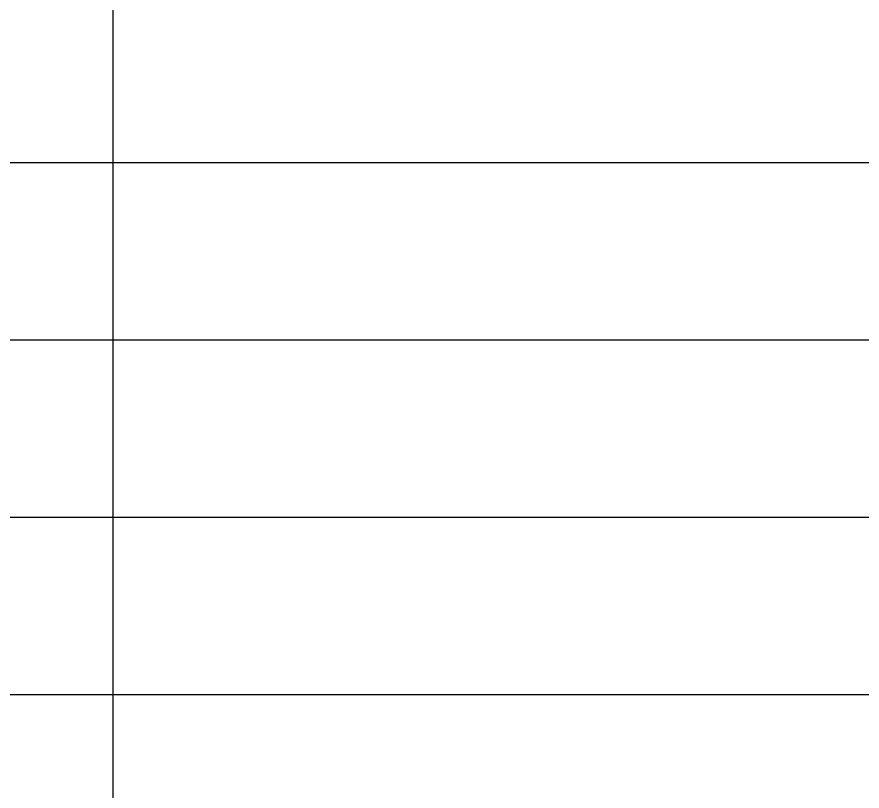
# Model space of a CAD drawing. Extents: x -496980 to 486425, y -292187 to -29437.
# Drawn here: x -202714 to -194966, y -234676 to -227579 of the extents above; entities that cross this region are included whole.
import ezdxf

# ---------------------------------------------------------------- set-up
doc = ezdxf.new("R2010")
doc.units = 0
doc.header["$LTSCALE"] = 1000
doc.header["$MEASUREMENT"] = 0

msp = doc.modelspace()

# ---------------------------------------------------------------- linework, layer by layer
at = {"color": 4}
for p, q in [((-201835.6, -202914.6), (-201835.6, -238664.6)), ((-208465.9, -228914.6), (-176940.5, -228914.6)), ((-208465.9, -230539.6), (-176940.5, -230539.6)), ((-208465.9, -232164.6), (-176940.5, -232164.6)), ((-208465.9, -233789.6), (-176940.5, -233789.6))]:
    msp.add_line(p, q, dxfattribs=at)

doc.saveas('drawing.dxf')
